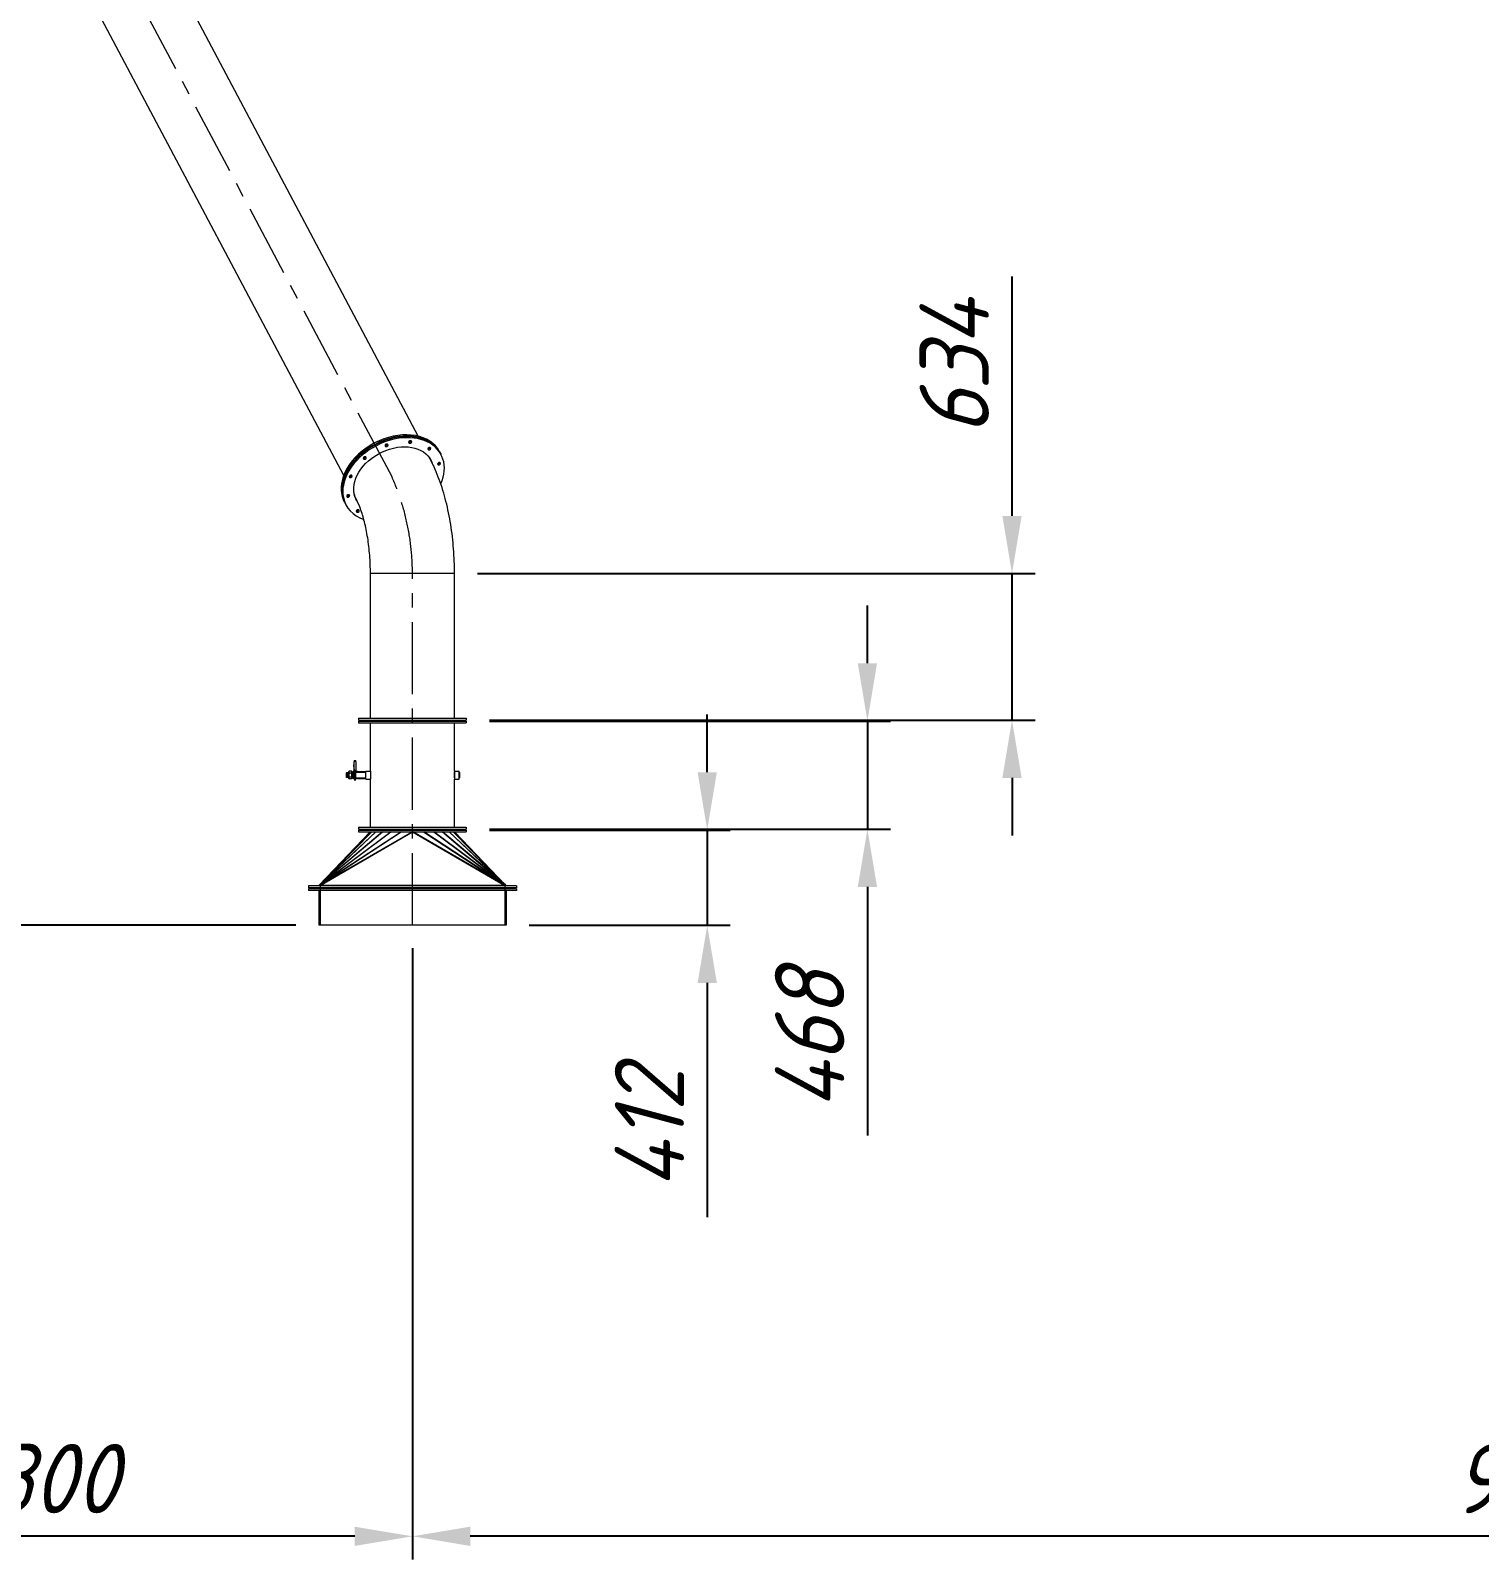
# Model space of a CAD drawing. Header units: inches. Extents: x -350577 to -266477, y -437959 to -377535.
# Drawn here: x -340508 to -334236, y -401885 to -395266 of the extents above; entities that cross this region are included whole.
import ezdxf

# ---------------------------------------------------------------- set-up
doc = ezdxf.new("R2010")
doc.units = ezdxf.units.IN
doc.header["$MEASUREMENT"] = 0
doc.linetypes.add('CENTER', pattern=[2, 1.25, -0.25, 0.25, -0.25])
doc.layers.add('CENTER       (itatec)', color=4, linetype='CENTER', lineweight=9)
doc.layers.add('ORGINAL (itatec)', color=3, linetype='Continuous', lineweight=9)
doc.styles.add('Geniso', font='geniso.shx', dxfattribs={"oblique": 15})
doc.dimstyles.new('scale 1b100', dxfattribs={"dimscale": 100, "dimtxt": 3, "dimasz": 2.5, "dimexe": 1, "dimexo": 1, "dimgap": 1, "dimtad": 1, "dimdec": 0, "dimzin": 0, "dimdsep": 46, "dimtxsty": 'Geniso', "dimcen": 0, "dimclrd": 1, "dimclre": 1, "dimclrt": 7, "dimadec": 0, "dimazin": 0, "dimtfac": 1, "dimtdec": 0, "dimtmove": 0, "dimatfit": 3, "dimfxl": 0.75, "dimtolj": 1, "dimtzin": 0, "dimarcsym": 0})

# ---------------------------------------------------------------- blocks, each defined once
blk = doc.blocks.new('*D22')
at = {"layer": 'Defpoints', "color": 0, "transparency": 16777216}
for p in [(-329057.2, -398300.3), (-338855.2, -399139), (-338855.2, -401785)]:
    blk.add_point(p, dxfattribs=at)
at = {"layer": 'ORGINAL (itatec)', "color": 1, "lineweight": -2, "transparency": 16777216}
for p, q in [((-329057.2, -398400.3), (-329057.2, -401885)), ((-338855.2, -399239), (-338855.2, -401885)), ((-329307.2, -401785), (-338605.2, -401785))]:
    blk.add_line(p, q, dxfattribs=at)
at = {"layer": 'ORGINAL (itatec)', "color": 1, "transparency": 16777216}
for points in [[(-338605.2, -401743.4), (-338605.2, -401826.7), (-338855.2, -401785)], [(-329307.2, -401743.4), (-329307.2, -401826.7), (-329057.2, -401785)]]:
    blk.add_solid(points, dxfattribs=at)
at = {"layer": 'ORGINAL (itatec)', "color": 7, "transparency": 16777216, "insert": (-333956.2, -401535), "char_height": 300, "attachment_point": 5, "style": 'Geniso'}
blk.add_mtext('\\A1;9798', dxfattribs=at)
blk = doc.blocks.new('*D23')
at = {"layer": 'Defpoints', "color": 0, "transparency": 16777216}
for p in [(-342155.6, -398923.5), (-338855.2, -399139), (-342155.6, -401785)]:
    blk.add_point(p, dxfattribs=at)
at = {"layer": 'ORGINAL (itatec)', "color": 1, "lineweight": -2, "transparency": 16777216}
for p, q in [((-342155.6, -399023.5), (-342155.6, -401885)), ((-338855.2, -399239), (-338855.2, -401885)), ((-339105.2, -401785), (-341905.6, -401785))]:
    blk.add_line(p, q, dxfattribs=at)
at = {"layer": 'ORGINAL (itatec)', "color": 1, "transparency": 16777216}
for points in [[(-341905.6, -401743.4), (-341905.6, -401826.7), (-342155.6, -401785)], [(-339105.2, -401743.4), (-339105.2, -401826.7), (-338855.2, -401785)]]:
    blk.add_solid(points, dxfattribs=at)
at = {"layer": 'ORGINAL (itatec)', "color": 7, "transparency": 16777216, "insert": (-340505.4, -401535), "char_height": 300, "attachment_point": 5, "style": 'Geniso'}
blk.add_mtext('\\A1;3300', dxfattribs=at)
blk = doc.blocks.new('*D28')
at = {"layer": 'Defpoints', "color": 0, "transparency": 16777216}
for p in [(-342955.6, -398923.5), (-346989.7, -399139), (-339260.2, -399139)]:
    blk.add_point(p, dxfattribs=at)
at = {"layer": 'ORGINAL (itatec)', "color": 1, "lineweight": -2, "transparency": 16777216}
for p, q in [((-346989.7, -398673.5), (-346989.7, -398423.5)), ((-343055.6, -398923.5), (-347089.7, -398923.5)), ((-346989.7, -398923.5), (-346989.7, -399139)), ((-339360.2, -399139), (-347089.7, -399139)), ((-346989.7, -399389), (-346989.7, -400362))]:
    blk.add_line(p, q, dxfattribs=at)
at = {"layer": 'ORGINAL (itatec)', "color": 1, "transparency": 16777216}
for points in [[(-347031.4, -398673.5), (-346948.1, -398673.5), (-346989.7, -398923.5)], [(-347031.4, -399389), (-346948.1, -399389), (-346989.7, -399139)]]:
    blk.add_solid(points, dxfattribs=at)
at = {"layer": 'ORGINAL (itatec)', "color": 7, "transparency": 16777216, "insert": (-347239.8, -400000.5), "char_height": 300, "attachment_point": 5, "rotation": 90, "style": 'Geniso'}
blk.add_mtext('\\A1;216', dxfattribs=at)
blk = doc.blocks.new('*D64')
at = {"layer": 'Defpoints', "color": 0, "transparency": 16777216}
for p in [(-338622.2, -398727), (-338450.2, -399139), (-337579.2, -399139)]:
    blk.add_point(p, dxfattribs=at)
at = {"layer": 'ORGINAL (itatec)', "color": 1, "lineweight": -2, "transparency": 16777216}
for p, q in [((-337579.2, -398477), (-337579.2, -398227)), ((-338522.2, -398727), (-337479.2, -398727)), ((-337579.2, -398727), (-337579.2, -399139)), ((-338350.2, -399139), (-337479.2, -399139)), ((-337579.2, -399389), (-337579.2, -400402.8))]:
    blk.add_line(p, q, dxfattribs=at)
at = {"layer": 'ORGINAL (itatec)', "color": 1, "transparency": 16777216}
for points in [[(-337620.8, -398477), (-337537.5, -398477), (-337579.2, -398727)], [(-337620.8, -399389), (-337537.5, -399389), (-337579.2, -399139)]]:
    blk.add_solid(points, dxfattribs=at)
at = {"layer": 'ORGINAL (itatec)', "color": 7, "transparency": 16777216, "insert": (-337829.2, -400020.9), "char_height": 300, "attachment_point": 5, "rotation": 90, "style": 'Geniso'}
blk.add_mtext('\\A1;412', dxfattribs=at)
blk = doc.blocks.new('*D65')
at = {"layer": 'Defpoints', "color": 0, "transparency": 16777216}
for p in [(-338622.2, -398255), (-336885.7, -398255), (-338622.2, -398723)]:
    blk.add_point(p, dxfattribs=at)
at = {"layer": 'ORGINAL (itatec)', "color": 1, "lineweight": -2, "transparency": 16777216}
for p, q in [((-336885.7, -398005), (-336885.7, -397755)), ((-338522.2, -398255), (-336785.7, -398255)), ((-336885.7, -398255), (-336885.7, -398723)), ((-338522.2, -398723), (-336785.7, -398723)), ((-336885.7, -398973), (-336885.7, -400049.3))]:
    blk.add_line(p, q, dxfattribs=at)
at = {"layer": 'ORGINAL (itatec)', "color": 1, "transparency": 16777216}
for points in [[(-336927.4, -398005), (-336844.1, -398005), (-336885.7, -398255)], [(-336927.4, -398973), (-336844.1, -398973), (-336885.7, -398723)]]:
    blk.add_solid(points, dxfattribs=at)
at = {"layer": 'ORGINAL (itatec)', "color": 7, "transparency": 16777216, "insert": (-337135.7, -399636.1), "char_height": 300, "attachment_point": 5, "rotation": 90, "style": 'Geniso'}
blk.add_mtext('\\A1;468', dxfattribs=at)
blk = doc.blocks.new('*D66')
at = {"layer": 'Defpoints', "color": 0, "transparency": 16777216}
for p in [(-338673.2, -397616.9), (-336259.8, -397616.9), (-338622.2, -398251)]:
    blk.add_point(p, dxfattribs=at)
at = {"layer": 'ORGINAL (itatec)', "color": 1, "lineweight": -2, "transparency": 16777216}
for p, q in [((-336259.8, -397366.9), (-336259.8, -396330.8)), ((-338573.2, -397616.9), (-336159.8, -397616.9)), ((-336259.8, -398251), (-336259.8, -397616.9)), ((-338522.2, -398251), (-336159.8, -398251)), ((-336259.8, -398501), (-336259.8, -398751))]:
    blk.add_line(p, q, dxfattribs=at)
at = {"layer": 'ORGINAL (itatec)', "color": 1, "transparency": 16777216}
for points in [[(-336301.5, -397366.9), (-336218.1, -397366.9), (-336259.8, -397616.9)], [(-336301.5, -398501), (-336218.1, -398501), (-336259.8, -398251)]]:
    blk.add_solid(points, dxfattribs=at)
at = {"layer": 'ORGINAL (itatec)', "color": 7, "transparency": 16777216, "insert": (-336509.8, -396723.9), "char_height": 300, "attachment_point": 5, "rotation": 90, "style": 'Geniso'}
blk.add_mtext('\\A1;634', dxfattribs=at)

msp = doc.modelspace()

# ---------------------------------------------------------------- linework, layer by layer
at = {"layer": 'CENTER       (itatec)', "ltscale": 250}
msp.add_lwpolyline([(-338855.2, -399139), (-338855.2, -397616.9, 0.104388), (-338943.6, -397198.3), (-340280.7, -394675.5, -0.122109), (-340315, -394538.1), (-340247.5, -391801.1)], format="xyb", dxfattribs=at)
at = {"layer": 'ORGINAL (itatec)', "extrusion": (0, 1, 0)}
for p, q in [((-338831.1, -397021.8), (-340121.2, -394587.8)), ((-339152.8, -397192.3), (-340442.8, -394758.3)), ((-338737.7, -397089.2), (-338735.1, -397094.2)), ((-338733.8, -397096.7), (-338731.1, -397101.6)), ((-338781.5, -397115.6), (-338782.5, -397113.5)), ((-339103.1, -397286), (-339104.1, -397284)), ((-339149.5, -397307.4), (-339146.8, -397312.4)), ((-339145.5, -397314.9), (-339142.9, -397319.9)), ((-339037.2, -398243), (-339037.2, -397616.9)), ((-338673.2, -397616.9), (-339037.2, -397616.9)), ((-338673.2, -398243), (-338673.2, -397616.9)), ((-339088.2, -398243), (-338622.2, -398243)), ((-339088.2, -398243), (-339088.2, -398251)), ((-339088.2, -398251), (-338622.2, -398251)), ((-339088.2, -398255), (-338622.2, -398255)), ((-339088.2, -398255), (-339088.2, -398263)), ((-339088.2, -398263), (-338622.2, -398263)), ((-339037.2, -398471.5), (-339037.2, -398263)), ((-338673.2, -398471.5), (-338673.2, -398263)), ((-338622.2, -398243), (-338622.2, -398251)), ((-338622.2, -398255), (-338622.2, -398263)), ((-339141.7, -398479.8), (-339140.9, -398479)), ((-339141.7, -398479.8), (-339141.7, -398498.2)), ((-339140.9, -398479), (-339140.9, -398499)), ((-339140.1, -398479), (-339140.9, -398479)), ((-339140.1, -398479), (-339140.1, -398499)), ((-339139.3, -398479.8), (-339140.1, -398479)), ((-339139.3, -398498.2), (-339139.3, -398479.8)), ((-339138.6, -398479.8), (-339139.3, -398479.8)), ((-339138.6, -398479.8), (-339137.8, -398479)), ((-339138.6, -398479.8), (-339138.6, -398498.2)), ((-339137.8, -398479), (-339137.8, -398499)), ((-339137, -398479), (-339137.8, -398479)), ((-339137, -398479), (-339137, -398499)), ((-339136.2, -398479.8), (-339137, -398479)), ((-339136.2, -398498.2), (-339136.2, -398479.8)), ((-339135.4, -398479.8), (-339136.2, -398479.8)), ((-339135.4, -398479.8), (-339134.6, -398479)), ((-339135.4, -398479.8), (-339135.4, -398498.2)), ((-339134.6, -398479), (-339134.6, -398499)), ((-339133.8, -398479), (-339134.6, -398479)), ((-339133.8, -398479), (-339133.8, -398499)), ((-339133, -398479.8), (-339133.8, -398479)), ((-339133, -398498.2), (-339133, -398479.8)), ((-339132.2, -398479.8), (-339133, -398479.8)), ((-339132.2, -398479.8), (-339131.4, -398479)), ((-339132.2, -398479.8), (-339132.2, -398498.2)), ((-339131.4, -398479), (-339131.4, -398499)), ((-339130.6, -398479), (-339131.4, -398479)), ((-339130.6, -398476.4), (-339130.6, -398501.6)), ((-339130.6, -398479), (-339130.6, -398499)), ((-339130.6, -398479.1), (-339130.6, -398479)), ((-339130, -398473.9), (-339130, -398473.6)), ((-339130, -398473.6), (-339130, -398473.9)), ((-339130, -398473.6), (-339130, -398473.6)), ((-339130, -398473.9), (-339130, -398473.9)), ((-339130, -398483.9), (-339130, -398479)), ((-339130, -398479), (-339130, -398479)), ((-339130, -398479), (-339130, -398483.9)), ((-339130, -398483.9), (-339130, -398483.9)), ((-339129.1, -398472.3), (-339129.1, -398472.3)), ((-339119.2, -398472.3), (-339129.1, -398472.3)), ((-339129.1, -398480.6), (-339129.1, -398480.6)), ((-339129.1, -398480.6), (-339129.1, -398480.6)), ((-339119.2, -398480.6), (-339129.1, -398480.6)), ((-339119.2, -398472.3), (-339119.2, -398472.3)), ((-339119.2, -398480.6), (-339119.2, -398480.6)), ((-339119.2, -398480.6), (-339119.2, -398480.6)), ((-339117.7, -398501.6), (-339117.7, -398476.4)), ((-339117.2, -398479.8), (-339117.7, -398479.2)), ((-339117.2, -398498.2), (-339117.2, -398479.8)), ((-339116.4, -398479.8), (-339117.2, -398479.8)), ((-339116.4, -398479.8), (-339115.6, -398479)), ((-339116.4, -398479.8), (-339116.4, -398498.2)), ((-339115.6, -398479), (-339115.6, -398499)), ((-339114.8, -398479), (-339115.6, -398479)), ((-339114.8, -398479), (-339114.8, -398499)), ((-339114, -398479.8), (-339114.8, -398479)), ((-339114, -398498.2), (-339114, -398479.8)), ((-339113.2, -398479.8), (-339114, -398479.8)), ((-339113.2, -398479.8), (-339112.4, -398479)), ((-339113.2, -398479.8), (-339113.2, -398498.2)), ((-339113, -398479.6), (-339113, -398474)), ((-339113, -398474), (-339108.3, -398474)), ((-339112.4, -398479), (-339112.4, -398499)), ((-339111.6, -398479), (-339112.4, -398479)), ((-339111.6, -398479), (-339111.6, -398499)), ((-339110.8, -398479.8), (-339111.6, -398479)), ((-339110.8, -398498.2), (-339110.8, -398479.8)), ((-339110, -398479.8), (-339110.8, -398479.8)), ((-339110, -398479.8), (-339109.2, -398479)), ((-339110, -398479.8), (-339110, -398498.2)), ((-339109.2, -398479), (-339109.2, -398499)), ((-339108.4, -398479), (-339109.2, -398479)), ((-339108.4, -398479), (-339108.4, -398499)), ((-339108, -398479.5), (-339108.4, -398479)), ((-339108, -398444), (-339108.3, -398444)), ((-339108.3, -398449), (-339108.3, -398444)), ((-339108, -398449), (-339108.3, -398449)), ((-339108, -398449.9), (-339108.3, -398449.9)), ((-339108.3, -398451.5), (-339108.3, -398449.9)), ((-339108.3, -398451.5), (-339108.3, -398456.3)), ((-339108, -398451.5), (-339108.3, -398451.5)), ((-339108.3, -398456.3), (-339108.3, -398460.4)), ((-339108, -398456.3), (-339108.3, -398456.3)), ((-339108.3, -398460.4), (-339108.3, -398460.5)), ((-339108.3, -398460.5), (-339108.3, -398462.2)), ((-339108, -398460.5), (-339108.3, -398460.5)), ((-339108, -398462.2), (-339108.3, -398462.2)), ((-339108.3, -398462.2), (-339108.3, -398462.3)), ((-339108, -398462.3), (-339108.3, -398462.3)), ((-339108, -398466.3), (-339108.3, -398466.3)), ((-339108.3, -398468.5), (-339108.3, -398466.3)), ((-339108.3, -398468.5), (-339108.3, -398471.7)), ((-339108, -398468.5), (-339108.3, -398468.5)), ((-339108.3, -398471.7), (-339108.3, -398472.3)), ((-339108, -398471.7), (-339108.3, -398471.7)), ((-339108.3, -398472.3), (-339108.3, -398474.6)), ((-339108, -398472.3), (-339108.3, -398472.3)), ((-339108.3, -398475.3), (-339108.3, -398474.6)), ((-339108, -398475.3), (-339108.3, -398475.3)), ((-339108, -398426), (-339108, -398431)), ((-339108, -398426), (-339100, -398426)), ((-339108, -398464), (-339108, -398431)), ((-339108, -398464), (-339108, -398469)), ((-339108, -398469), (-339108, -398509)), ((-339108, -398469), (-339100, -398469)), ((-339108, -398475.3), (-339108, -398479.5)), ((-339100, -398431), (-339100, -398426)), ((-339100, -398431), (-339100, -398464)), ((-339100, -398464), (-339100, -398469)), ((-339100, -398509), (-339100, -398469)), ((-339092.6, -398474), (-339100, -398474)), ((-339100, -398476.5), (-339057.2, -398476.5)), ((-339092.6, -398474), (-339057.2, -398474)), ((-339057.2, -398506.5), (-339057.2, -398471.5)), ((-339057.2, -398471.5), (-339037.2, -398471.5)), ((-339037.2, -398471.6), (-339037.2, -398506.4)), ((-338673.2, -398471.5), (-338653.2, -398471.5)), ((-338673.2, -398471.6), (-338673.2, -398506.4)), ((-338653.2, -398506.5), (-338653.2, -398471.5)), ((-338653.2, -398476.5), (-338652.6, -398476.5)), ((-338652.6, -398476.5), (-338652.6, -398501.5)), ((-338651.7, -398477.3), (-338652.6, -398476.5)), ((-338651.7, -398477.3), (-338651.7, -398500.7)), ((-339141.7, -398498.2), (-339140.9, -398499)), ((-339140.1, -398499), (-339140.9, -398499)), ((-339139.3, -398498.2), (-339140.1, -398499)), ((-339138.6, -398498.2), (-339139.3, -398498.2)), ((-339138.6, -398498.2), (-339137.8, -398499)), ((-339137, -398499), (-339137.8, -398499)), ((-339136.2, -398498.2), (-339137, -398499)), ((-339135.4, -398498.2), (-339136.2, -398498.2)), ((-339135.4, -398498.2), (-339134.6, -398499)), ((-339133.8, -398499), (-339134.6, -398499)), ((-339133, -398498.2), (-339133.8, -398499)), ((-339132.2, -398498.2), (-339133, -398498.2)), ((-339132.2, -398498.2), (-339131.4, -398499)), ((-339130.6, -398499), (-339131.4, -398499)), ((-339130.6, -398498.9), (-339130.6, -398499)), ((-339130, -398499), (-339130, -398494.1)), ((-339130, -398494.1), (-339130, -398494.1)), ((-339130, -398494.1), (-339130, -398499)), ((-339130, -398499), (-339130, -398499)), ((-339130, -398504.4), (-339130, -398504.1)), ((-339130, -398504.1), (-339130, -398504.1)), ((-339130, -398504.1), (-339130, -398504.4)), ((-339130, -398504.4), (-339130, -398504.4)), ((-339129.1, -398497.4), (-339129.1, -398497.4)), ((-339129.1, -398497.4), (-339129.1, -398497.4)), ((-339119.2, -398497.4), (-339129.1, -398497.4)), ((-339129.1, -398505.7), (-339129.1, -398505.7)), ((-339119.2, -398505.7), (-339129.1, -398505.7)), ((-339119.2, -398497.4), (-339119.2, -398497.4)), ((-339119.2, -398497.4), (-339119.2, -398497.4)), ((-339119.2, -398505.7), (-339119.2, -398505.7)), ((-339117.2, -398498.2), (-339117.7, -398498.8)), ((-339116.4, -398498.2), (-339117.2, -398498.2)), ((-339116.4, -398498.2), (-339115.6, -398499)), ((-339114.8, -398499), (-339115.6, -398499)), ((-339114, -398498.2), (-339114.8, -398499)), ((-339113.2, -398498.2), (-339114, -398498.2)), ((-339113.2, -398498.2), (-339112.4, -398499)), ((-339113, -398504), (-339113, -398498.4)), ((-339108, -398504), (-339113, -398504)), ((-339111.6, -398499), (-339112.4, -398499)), ((-339110.8, -398498.2), (-339111.6, -398499)), ((-339110, -398498.2), (-339110.8, -398498.2)), ((-339110, -398498.2), (-339109.2, -398499)), ((-339108.4, -398499), (-339109.2, -398499)), ((-339108, -398498.5), (-339108.4, -398499)), ((-339108, -398498.5), (-339108, -398504)), ((-339108, -398504), (-339108, -398504)), ((-339108, -398509), (-339100, -398509)), ((-339100, -398501.5), (-339057.2, -398501.5)), ((-339092.6, -398504), (-339100, -398504)), ((-339092.6, -398504), (-339057.2, -398504)), ((-339057.2, -398506.5), (-339037.2, -398506.5)), ((-339037.2, -398715), (-339037.2, -398506.5)), ((-338673.2, -398715), (-338673.2, -398506.5)), ((-338673.2, -398506.5), (-338653.2, -398506.5)), ((-338653.2, -398501.5), (-338652.6, -398501.5)), ((-338651.7, -398500.7), (-338652.6, -398501.5)), ((-339258.5, -398965.3), (-339031.8, -398735)), ((-339037.9, -398735), (-339258.5, -398965.3)), ((-339258, -398965), (-339013.9, -398735)), ((-339031.6, -398735), (-339258, -398965)), ((-339257.5, -398964.9), (-338985.5, -398735)), ((-339013.5, -398735), (-339257.5, -398964.9)), ((-339257.1, -398965), (-338948.3, -398735)), ((-338984.9, -398735), (-339257.1, -398965)), ((-339256.5, -398965.3), (-338904.7, -398735)), ((-338947.3, -398735), (-339256.5, -398965.3)), ((-339255.8, -398966), (-338856.9, -398735)), ((-338902.8, -398735), (-339255.8, -398966)), ((-339255.2, -398966.7), (-338855.2, -398735)), ((-339088.2, -398715), (-338622.2, -398715)), ((-339088.2, -398715), (-339088.2, -398723)), ((-339088.2, -398723), (-338622.2, -398723)), ((-339088.2, -398727), (-338855.2, -398727)), ((-339088.2, -398727), (-339088.2, -398735)), ((-339088.2, -398735), (-338855.2, -398735)), ((-338855.6, -398735.2), (-338855.6, -398735)), ((-338855.2, -398727), (-338622.2, -398727)), ((-338855.2, -398735), (-338455.2, -398966.7)), ((-338855.2, -398735), (-338622.2, -398735)), ((-338854.9, -398735.2), (-338854.8, -398735)), ((-338454.7, -398966), (-338853.6, -398735)), ((-338807.6, -398735), (-338454.7, -398966)), ((-338453.9, -398965.3), (-338805.8, -398735)), ((-338763.1, -398735), (-338453.9, -398965.3)), ((-338453.4, -398965), (-338762.2, -398735)), ((-338725.6, -398735), (-338453.4, -398965)), ((-338452.9, -398964.9), (-338725, -398735)), ((-338696.9, -398735), (-338452.9, -398964.9)), ((-338452.5, -398965), (-338696.5, -398735)), ((-338678.9, -398735), (-338452.5, -398965)), ((-338451.9, -398965.3), (-338678.6, -398735)), ((-338672.6, -398735), (-338451.9, -398965.3)), ((-338622.2, -398715), (-338622.2, -398723)), ((-338622.2, -398727), (-338622.2, -398735)), ((-339305.2, -398969), (-339305.2, -398977)), ((-339255.2, -398969), (-339305.2, -398969)), ((-339255.2, -398977), (-339305.2, -398977)), ((-339305.2, -398981), (-339305.2, -398989)), ((-339255.2, -398981), (-339305.2, -398981)), ((-339255.2, -398989), (-339305.2, -398989)), ((-339260.2, -398989), (-339260.2, -399139)), ((-339248.6, -398954.9), (-339258.8, -398965.5)), ((-339255.2, -398969), (-339258.8, -398965.5)), ((-339255.2, -398969), (-339258.5, -398965.3)), ((-339255.2, -398969), (-339258, -398965)), ((-339255.2, -398969), (-339257.5, -398964.9)), ((-339255.2, -398969), (-339257.1, -398965)), ((-339255.2, -398969), (-339256.5, -398965.3)), ((-339255.2, -398969), (-339255.8, -398966)), ((-339255.2, -398969), (-339255.2, -398966.7)), ((-338455.2, -398966.7), (-339255.2, -398966.7)), ((-339255.2, -398969), (-339255.2, -398977)), ((-338455.2, -398969), (-339255.2, -398969)), ((-339255.2, -398969), (-339255.2, -398977)), ((-338455.2, -398977), (-339255.2, -398977)), ((-339255.2, -398981), (-339255.2, -398989)), ((-338455.2, -398981), (-339255.2, -398981)), ((-339255.2, -398981), (-339255.2, -398989)), ((-339255.2, -398989), (-339255.2, -399139)), ((-338455.2, -398989), (-339255.2, -398989)), ((-338461.9, -398954.9), (-338451.6, -398965.5)), ((-338455.2, -398969), (-338452.9, -398964.9)), ((-338455.2, -398969), (-338452.5, -398965)), ((-338455.2, -398969), (-338453.4, -398965)), ((-338455.2, -398969), (-338453.9, -398965.3)), ((-338455.2, -398969), (-338451.9, -398965.3)), ((-338455.2, -398969), (-338451.6, -398965.5)), ((-338455.2, -398969), (-338454.7, -398966)), ((-338455.2, -398969), (-338455.2, -398966.7)), ((-338455.2, -398969), (-338455.2, -398977)), ((-338455.2, -398969), (-338455.2, -398977)), ((-338405.2, -398969), (-338455.2, -398969)), ((-338405.2, -398977), (-338455.2, -398977)), ((-338455.2, -398981), (-338455.2, -398989)), ((-338455.2, -398981), (-338455.2, -398989)), ((-338405.2, -398981), (-338455.2, -398981)), ((-338455.2, -398989), (-338455.2, -399139)), ((-338405.2, -398989), (-338455.2, -398989)), ((-338450.2, -398989), (-338450.2, -399139)), ((-338405.2, -398969), (-338405.2, -398977)), ((-338405.2, -398981), (-338405.2, -398989)), ((-339255.2, -399139), (-339260.2, -399139)), ((-338455.2, -399139), (-339255.2, -399139)), ((-338450.2, -399139), (-338455.2, -399139))]:
    msp.add_line(p, q, dxfattribs=at)
at = {"layer": 'ORGINAL (itatec)', "extrusion": (0, 0, -1)}
for centre, start, end in [((339123.8, -398476.4), 0, 24.24114), ((339123.8, -398476.4), 24.24114, 37.89068), ((339124.5, -398476.4), 142.10932, 180), ((339123.8, -398501.6), 335.75886, 0), ((339123.8, -398501.6), 322.10932, 335.75886), ((339124.5, -398501.6), 180, 217.89068)]:
    msp.add_arc(centre, 6.82, start, end, dxfattribs=at)
at = {"layer": 'ORGINAL (itatec)'}
for centre, major_axis, start_param, end_param in [((-338943.6, -397198.3), (205.9, 109.1), 0, 2.935187), ((-338940.9, -397203.3), (205.9, 109.1), -0.008515, 2.935187), ((-338939.6, -397205.8), (205.9, 109.1), 0, 2.935187), ((-338937, -397210.8), (205.9, 109.1), -0.737025, 2.935187), ((-338970, -397056.3), (6.18, 3.28), -2.538901, -0.602691), ((-338867.7, -397041.6), (6.18, 3.28), -2.538901, -0.602691), ((-338784.7, -397070.9), (6.18, 3.28), -2.538901, -0.602691), ((-339064.1, -397111.1), (6.18, 3.28), -2.538901, -0.602691), ((-338743.2, -397136.3), (6.18, 3.28), -2.538901, -0.602691), ((-339124.9, -397191.2), (6.18, 3.28), -2.538901, -0.602691), ((-338943.6, -397198.3), (-205.9, -109.1), -0.206406, 0), ((-338940.9, -397203.3), (-205.9, -109.1), -0.206406, 0.008515), ((-338939.6, -397205.8), (-205.9, -109.1), -0.206406, 0), ((-338937, -397210.8), (-205.9, -109.1), -0.206406, 0.585498), ((-339136, -397275.2), (6.18, 3.28), -2.538901, -0.602691), ((-339094.5, -397340.6), (6.18, 3.28), -2.538901, -0.602691)]:
    msp.add_ellipse(centre, major_axis=major_axis, ratio=0.709938, start_param=start_param, end_param=end_param, dxfattribs=at)
at = {"layer": 'ORGINAL (itatec)', "extrusion": (0, 0, -1)}
for centre, major_axis, start_param, end_param in [((-338937, -397210.8), (-161.7, -85.7), 0.206406, 3.258982), ((-338967.4, -397061.3), (-6.18, -3.28), -2.935187, 3.347998), ((-338971.3, -397053.8), (-6.18, -3.28), -2.125052, -1.016541), ((-338865.1, -397046.6), (-6.18, -3.28), -2.935187, 3.347998), ((-338869.1, -397039.2), (-6.18, -3.28), -2.125052, -1.016541), ((-338938.3, -397208.3), (160.8, 85.2), -0.244226, 0), ((-338782.1, -397075.9), (-6.18, -3.28), -2.935187, 3.347998), ((-338786.1, -397068.4), (-6.18, -3.28), -2.125052, -1.016541), ((-339061.5, -397116), (-6.18, -3.28), -2.935187, 3.347998), ((-339065.4, -397108.6), (-6.18, -3.28), -2.125052, -1.016541), ((-338942.3, -397200.8), (160.8, 85.2), -0.019573, 0.032709), ((-338943.6, -397198.3), (161.7, 85.7), 0.054235, 0.104819), ((-338940.9, -397203.3), (161.7, 85.7), 0.032531, 0.107456), ((-338939.6, -397205.8), (161.7, 85.7), 0.021685, 0.109955), ((-338740.6, -397141.3), (-6.18, -3.28), -2.935187, 3.347998), ((-338744.6, -397133.9), (-6.18, -3.28), -2.125052, -1.016541), ((-339122.3, -397196.2), (-6.18, -3.28), -2.935187, 3.347998), ((-339126.2, -397188.7), (-6.18, -3.28), -2.125052, -1.016541), ((-339133.4, -397280.2), (-6.18, -3.28), -2.935187, 3.347998), ((-339137.3, -397272.7), (-6.18, -3.28), -2.125052, -1.016541), ((-338938.3, -397208.3), (-160.8, -85.2), 0, 0.244226), ((-338937, -397210.8), (-161.7, -85.7), -0.084399, 0.206406), ((-338942.3, -397200.8), (-160.8, -85.2), -0.032709, 0.019573), ((-338943.6, -397198.3), (-161.7, -85.7), -0.104077, -0.054235), ((-338940.9, -397203.3), (-161.7, -85.7), -0.099226, -0.032531), ((-338939.6, -397205.8), (-161.7, -85.7), -0.095216, -0.021685), ((-339091.9, -397345.6), (-6.18, -3.28), -2.935187, 3.347998), ((-339095.8, -397338.1), (-6.18, -3.28), -2.125052, -1.016541)]:
    msp.add_ellipse(centre, major_axis=major_axis, ratio=0.709938, start_param=start_param, end_param=end_param, dxfattribs=at)
at = {"layer": 'ORGINAL (itatec)'}
for points, knots in [([(-338673.2, -397616.9), (-338673.2, -397581), (-338674.6, -397545.1), (-338680, -397474.1), (-338684.1, -397439), (-338695, -397370.3), (-338701.8, -397336.8), (-338718.2, -397271.7), (-338727.8, -397240.2), (-338750.1, -397179.7), (-338762.8, -397150.7), (-338777.5, -397123)], [4.712389, 4.712389, 4.712389, 4.712389, 4.8922224, 4.8922224, 5.0720558, 5.0720558, 5.2518892, 5.2518892, 5.4317226, 5.4317226, 5.611556, 5.611556, 5.611556, 5.611556]), ([(-339037.2, -397616.9), (-339037.2, -397590.2), (-339038.2, -397563.5), (-339042.2, -397511.3), (-339045.2, -397485.9), (-339052.9, -397437.4), (-339057.6, -397414.4), (-339068.3, -397372.1), (-339074.2, -397352.8), (-339086.7, -397319.1), (-339093.1, -397304.8), (-339099.1, -397293.5)], [4.712389, 4.712389, 4.712389, 4.712389, 4.8922224, 4.8922224, 5.0720558, 5.0720558, 5.2518892, 5.2518892, 5.4317226, 5.4317226, 5.611556, 5.611556, 5.611556, 5.611556]), ([(-339130, -398473.9), (-339130, -398474), (-339130, -398474.1), (-339130.1, -398474.5), (-339130.2, -398474.9), (-339130.3, -398475.7), (-339130.3, -398476.1), (-339130.3, -398476.8), (-339130.3, -398477.2), (-339130.2, -398478), (-339130.1, -398478.4), (-339130, -398478.8), (-339130, -398478.9), (-339130, -398479)], [34.251004, 34.251004, 34.251004, 34.251004, 34.81835, 34.81835, 37.754399, 37.754399, 40.690448, 40.690448, 43.626497, 43.626497, 46.562546, 46.562546, 47.129892, 47.129892, 47.129892, 47.129892]), ([(-339130, -398483.9), (-339130, -398484.1), (-339130, -398484.2), (-339130.1, -398485.2), (-339130.2, -398486), (-339130.3, -398487.5), (-339130.3, -398488.3), (-339130.3, -398489.7), (-339130.3, -398490.5), (-339130.2, -398492), (-339130.1, -398492.8), (-339130, -398493.8), (-339130, -398493.9), (-339130, -398494.1)], [34.251004, 34.251004, 34.251004, 34.251004, 34.81835, 34.81835, 37.754399, 37.754399, 40.690448, 40.690448, 43.626497, 43.626497, 46.562546, 46.562546, 47.129892, 47.129892, 47.129892, 47.129892]), ([(-339129.1, -398472.3), (-339129.3, -398472.5), (-339129.5, -398472.7), (-339129.8, -398473.3), (-339129.9, -398473.6), (-339130, -398473.9)], [70.557899, 70.557899, 70.557899, 70.557899, 72.575316, 72.575316, 74.944102, 74.944102, 74.944102, 74.944102]), ([(-339130, -398479), (-339129.9, -398479.3), (-339129.8, -398479.6), (-339129.5, -398480.1), (-339129.3, -398480.4), (-339129.1, -398480.6)], [6.439672, 6.439672, 6.439672, 6.439672, 8.808459, 8.808459, 10.825875, 10.825875, 10.825875, 10.825875]), ([(-339129.1, -398480.6), (-339129.3, -398481.1), (-339129.5, -398481.6), (-339129.8, -398482.7), (-339129.9, -398483.3), (-339130, -398483.9)], [70.557899, 70.557899, 70.557899, 70.557899, 72.575316, 72.575316, 74.944102, 74.944102, 74.944102, 74.944102]), ([(-339118.3, -398473.9), (-339118.4, -398473.6), (-339118.5, -398473.3), (-339118.8, -398472.7), (-339119, -398472.5), (-339119.2, -398472.3)], [47.129892, 47.129892, 47.129892, 47.129892, 49.498595, 49.498595, 51.515941, 51.515941, 51.515941, 51.515941]), ([(-339119.2, -398480.6), (-339119, -398480.4), (-339118.8, -398480.1), (-339118.5, -398479.6), (-339118.4, -398479.3), (-339118.3, -398479)], [29.864955, 29.864955, 29.864955, 29.864955, 31.882301, 31.882301, 34.251004, 34.251004, 34.251004, 34.251004]), ([(-339118.3, -398483.9), (-339118.4, -398483.3), (-339118.5, -398482.7), (-339118.8, -398481.6), (-339119, -398481.1), (-339119.2, -398480.6)], [47.129892, 47.129892, 47.129892, 47.129892, 49.498595, 49.498595, 51.515941, 51.515941, 51.515941, 51.515941]), ([(-339118.3, -398479), (-339118.3, -398478.9), (-339118.3, -398478.8), (-339118.2, -398478.4), (-339118.1, -398478), (-339118, -398477.2), (-339118, -398476.8), (-339118, -398476.1), (-339118, -398475.7), (-339118.1, -398474.9), (-339118.2, -398474.5), (-339118.3, -398474.1), (-339118.3, -398474), (-339118.3, -398473.9)], [34.251004, 34.251004, 34.251004, 34.251004, 34.81835, 34.81835, 37.754399, 37.754399, 40.690448, 40.690448, 43.626497, 43.626497, 46.562546, 46.562546, 47.129892, 47.129892, 47.129892, 47.129892]), ([(-339118.3, -398494.1), (-339118.3, -398493.9), (-339118.3, -398493.8), (-339118.2, -398492.8), (-339118.1, -398492), (-339118, -398490.5), (-339118, -398489.7), (-339118, -398488.3), (-339118, -398487.5), (-339118.1, -398486), (-339118.2, -398485.2), (-339118.3, -398484.2), (-339118.3, -398484.1), (-339118.3, -398483.9)], [34.251004, 34.251004, 34.251004, 34.251004, 34.81835, 34.81835, 37.754399, 37.754399, 40.690448, 40.690448, 43.626497, 43.626497, 46.562546, 46.562546, 47.129892, 47.129892, 47.129892, 47.129892]), ([(-339037.2, -398476.6), (-339037.2, -398476.7), (-339037.2, -398476.7), (-339037.2, -398476.9), (-339037.2, -398477.1), (-339037.1, -398477.8), (-339037.1, -398478.2), (-339037.1, -398479.1), (-339037, -398479.6), (-339037, -398480.7), (-339037, -398481.3), (-339036.9, -398482.7), (-339036.9, -398483.4), (-339036.8, -398485), (-339036.8, -398485.8), (-339036.8, -398487.4), (-339036.8, -398488.2), (-339036.8, -398489.8), (-339036.8, -398490.6), (-339036.8, -398492.2), (-339036.8, -398493), (-339036.9, -398494.6), (-339036.9, -398495.3), (-339037, -398496.7), (-339037, -398497.3), (-339037, -398498.4), (-339037.1, -398498.9), (-339037.1, -398499.8), (-339037.1, -398500.2), (-339037.2, -398500.9), (-339037.2, -398501.1), (-339037.2, -398501.3), (-339037.2, -398501.4), (-339037.2, -398501.4)], [20.544491, 20.544491, 20.544491, 20.544491, 21.195785, 21.195785, 23.550871, 23.550871, 25.905957, 25.905957, 28.261044, 28.261044, 30.616132, 30.616132, 32.97122, 32.97122, 35.326308, 35.326308, 37.681396, 37.681396, 40.036484, 40.036484, 42.391573, 42.391573, 44.746661, 44.746661, 47.101749, 47.101749, 49.456835, 49.456835, 51.811922, 51.811922, 54.167008, 54.167008, 54.818302, 54.818302, 54.818302, 54.818302]), ([(-338673.2, -398501.4), (-338673.2, -398501.4), (-338673.2, -398501.3), (-338673.3, -398501.1), (-338673.3, -398500.9), (-338673.3, -398500.2), (-338673.3, -398499.8), (-338673.4, -398498.9), (-338673.4, -398498.4), (-338673.5, -398497.3), (-338673.5, -398496.7), (-338673.5, -398495.3), (-338673.6, -398494.6), (-338673.6, -398493), (-338673.6, -398492.2), (-338673.7, -398490.6), (-338673.7, -398489.8), (-338673.7, -398488.2), (-338673.7, -398487.4), (-338673.6, -398485.8), (-338673.6, -398485), (-338673.6, -398483.4), (-338673.5, -398482.7), (-338673.5, -398481.3), (-338673.5, -398480.7), (-338673.4, -398479.6), (-338673.4, -398479.1), (-338673.3, -398478.2), (-338673.3, -398477.8), (-338673.3, -398477.1), (-338673.3, -398476.9), (-338673.2, -398476.7), (-338673.2, -398476.7), (-338673.2, -398476.6)], [20.544491, 20.544491, 20.544491, 20.544491, 21.195785, 21.195785, 23.550871, 23.550871, 25.905957, 25.905957, 28.261044, 28.261044, 30.616132, 30.616132, 32.97122, 32.97122, 35.326308, 35.326308, 37.681396, 37.681396, 40.036484, 40.036484, 42.391573, 42.391573, 44.746661, 44.746661, 47.101749, 47.101749, 49.456835, 49.456835, 51.811922, 51.811922, 54.167008, 54.167008, 54.818302, 54.818302, 54.818302, 54.818302]), ([(-339130, -398499), (-339130, -398499.1), (-339130, -398499.2), (-339130.1, -398499.6), (-339130.2, -398500), (-339130.3, -398500.8), (-339130.3, -398501.2), (-339130.3, -398501.9), (-339130.3, -398502.3), (-339130.2, -398503.1), (-339130.1, -398503.5), (-339130, -398503.9), (-339130, -398504), (-339130, -398504.1)], [34.251004, 34.251004, 34.251004, 34.251004, 34.81835, 34.81835, 37.754399, 37.754399, 40.690448, 40.690448, 43.626497, 43.626497, 46.562546, 46.562546, 47.129892, 47.129892, 47.129892, 47.129892]), ([(-339130, -398494.1), (-339129.9, -398494.7), (-339129.8, -398495.3), (-339129.5, -398496.4), (-339129.3, -398496.9), (-339129.1, -398497.4)], [6.439672, 6.439672, 6.439672, 6.439672, 8.808459, 8.808459, 10.825875, 10.825875, 10.825875, 10.825875]), ([(-339129.1, -398497.4), (-339129.3, -398497.6), (-339129.5, -398497.9), (-339129.8, -398498.4), (-339129.9, -398498.7), (-339130, -398499)], [70.557899, 70.557899, 70.557899, 70.557899, 72.575316, 72.575316, 74.944102, 74.944102, 74.944102, 74.944102]), ([(-339130, -398504.1), (-339129.9, -398504.4), (-339129.8, -398504.7), (-339129.5, -398505.3), (-339129.3, -398505.5), (-339129.1, -398505.7)], [6.439672, 6.439672, 6.439672, 6.439672, 8.808459, 8.808459, 10.825875, 10.825875, 10.825875, 10.825875]), ([(-339119.2, -398497.4), (-339119, -398496.9), (-339118.8, -398496.4), (-339118.5, -398495.3), (-339118.4, -398494.7), (-339118.3, -398494.1)], [29.864955, 29.864955, 29.864955, 29.864955, 31.882301, 31.882301, 34.251004, 34.251004, 34.251004, 34.251004]), ([(-339118.3, -398499), (-339118.4, -398498.7), (-339118.5, -398498.4), (-339118.8, -398497.9), (-339119, -398497.6), (-339119.2, -398497.4)], [47.129892, 47.129892, 47.129892, 47.129892, 49.498595, 49.498595, 51.515941, 51.515941, 51.515941, 51.515941]), ([(-339119.2, -398505.7), (-339119, -398505.5), (-339118.8, -398505.3), (-339118.5, -398504.7), (-339118.4, -398504.4), (-339118.3, -398504.1)], [29.864955, 29.864955, 29.864955, 29.864955, 31.882301, 31.882301, 34.251004, 34.251004, 34.251004, 34.251004]), ([(-339118.3, -398504.1), (-339118.3, -398504), (-339118.3, -398503.9), (-339118.2, -398503.5), (-339118.1, -398503.1), (-339118, -398502.3), (-339118, -398501.9), (-339118, -398501.2), (-339118, -398500.8), (-339118.1, -398500), (-339118.2, -398499.6), (-339118.3, -398499.2), (-339118.3, -398499.1), (-339118.3, -398499)], [34.251004, 34.251004, 34.251004, 34.251004, 34.81835, 34.81835, 37.754399, 37.754399, 40.690448, 40.690448, 43.626497, 43.626497, 46.562546, 46.562546, 47.129892, 47.129892, 47.129892, 47.129892])]:
    msp.add_open_spline(points, degree=3, knots=knots, dxfattribs=at)

# ---------------------------------------------------------------- dimensions: what is measured, and where the dimension line sits
for base, p1, p2, picture, middle in [((-336259.8, -397616.9), (-338622.2, -398251), (-338673.2, -397616.9), '*D66', (-336509.8, -396723.9)), ((-337579.2, -399139), (-338622.2, -398727), (-338450.2, -399139), '*D64', (-337829.2, -400020.9)), ((-346989.7367, -399139.0029), (-342955.6421, -398923.4995), (-339260.2275, -399139.0029), '*D28', (-347239.7662, -400000.4954))]:
    dim = msp.add_linear_dim(base=base, p1=p1, p2=p2, angle=90, dimstyle='scale 1b100', dxfattribs=at)
    dim.commit()
    dim.dimension.update_dxf_attribs({"geometry": picture, "text_midpoint": middle})
dim = msp.add_linear_dim(base=(-336885.7, -398255), p1=(-338622.2, -398723), p2=(-338622.2, -398255), angle=90, dimstyle='scale 1b100', dxfattribs=at)
dim.commit()
dim.dimension.update_dxf_attribs({"geometry": '*D65', "text_midpoint": (-336885.7, -399636.1), "dimtype": 160})
for base, p1, p2, picture, middle in [((-338855.2, -401785), (-329057.2, -398300.3), (-338855.2, -399139), '*D22', (-333956.2, -401535)), ((-342155.6, -401785), (-338855.2, -399139), (-342155.6, -398923.5), '*D23', (-340505.4, -401535))]:
    dim = msp.add_linear_dim(base=base, p1=p1, p2=p2, dimstyle='scale 1b100', dxfattribs=at)
    dim.commit()
    dim.dimension.update_dxf_attribs({"geometry": picture, "text_midpoint": middle})

doc.saveas('drawing.dxf')
